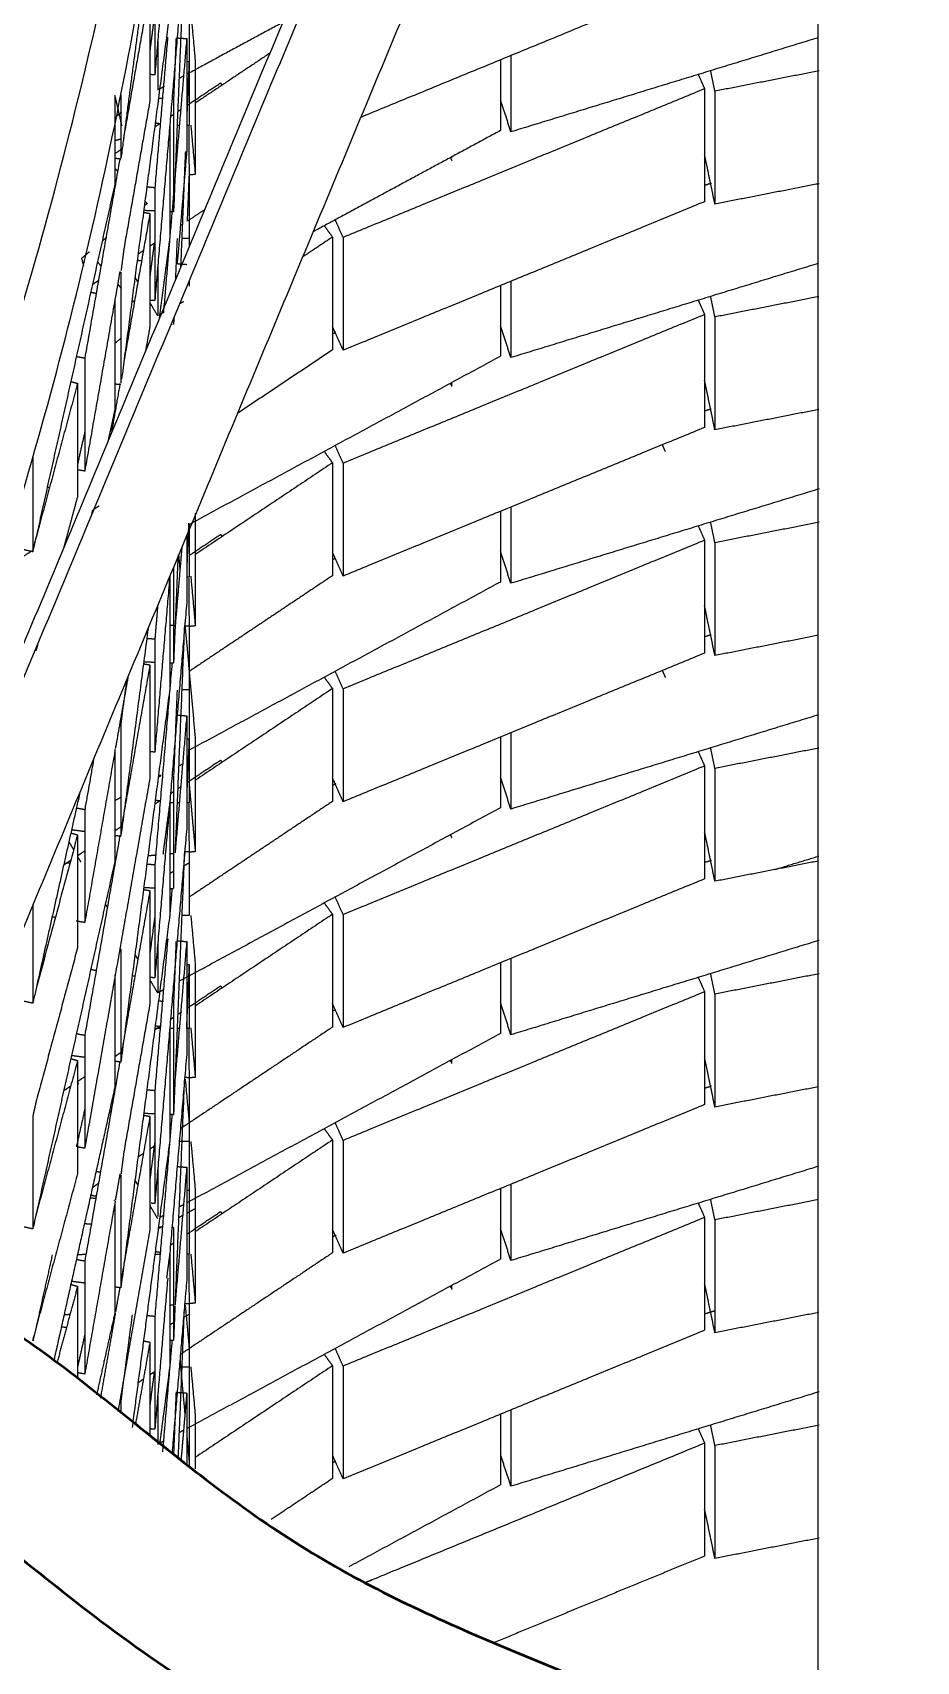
# Model space of a CAD drawing. Header units: millimetres. Extents: x 507.9 to 541, y 40.2 to 69.3.
# Drawn here: x 517.801 to 518.271, y 46.258 to 47.124 of the extents above; entities that cross this region are included whole.
import ezdxf

# ---------------------------------------------------------------- set-up
doc = ezdxf.new("R2010")
doc.units = ezdxf.units.MM
doc.layers.add('Make2D$Visible$ClippingPlaneIntersections', color=7, linetype='Continuous', lineweight=50, true_color=0x000000)
doc.layers.add('Make2D$Visible$Curves', color=7, linetype='Continuous', true_color=0x000000)

msp = doc.modelspace()

# ---------------------------------------------------------------- linework, layer by layer
at = {"layer": 'Make2D$Visible$ClippingPlaneIntersections'}
for points, knots in [([(517.73448, 46.35869), (517.75639, 46.34479), (517.79005, 46.31692), (517.86065, 46.26156), (517.90443, 46.23181), (517.99494, 46.18676), (518.03813, 46.16935), (518.12774, 46.13579), (518.17398, 46.12081), (518.31819, 46.08602), (518.41636, 46.07709), (518.61219, 46.08346), (518.70978, 46.09975), (519.0165, 46.19413), (519.20816, 46.32397), (519.48595, 46.6698), (519.57141, 46.88529), (519.60666, 47.32754), (519.55643, 47.55402), (519.33386, 47.94233), (519.16383, 48.10167), (518.76572, 48.29519), (518.53607, 48.33095), (518.24193, 48.28822), (518.1678, 48.27013), (518.04702, 48.22597), (517.99975, 48.20396), (517.92488, 48.16343), (517.89535, 48.14591), (517.84973, 48.11771), (517.83238, 48.10747), (517.8117, 48.092)], [0.013156, 0.013156, 0.013156, 0.013156, 0.134476, 0.134476, 0.268952, 0.268952, 0.403428, 0.403428, 0.537904, 0.537904, 0.806857, 0.806857, 1.075809, 1.075809, 1.683893, 1.683893, 2.291978, 2.291978, 2.900062, 2.900062, 3.508146, 3.508146, 4.116231, 4.116231, 4.325554, 4.325554, 4.465847, 4.465847, 4.563218, 4.563218, 4.620492, 4.620492, 4.620492, 4.620492]), ([(517.77336, 46.44461), (517.80147, 46.42897), (517.86379, 46.37786), (517.94864, 46.31129), (518.08481, 46.24999), (518.21674, 46.2026), (518.38508, 46.17368), (518.52939, 46.17007), (518.76356, 46.2027), (518.95645, 46.28093), (519.14911, 46.41911), (519.27042, 46.54048), (519.39683, 46.73076), (519.4847, 46.96065), (519.51028, 47.23878), (519.44692, 47.59731), (519.24764, 47.90496), (518.99553, 48.08281), (518.80465, 48.16979), (518.604, 48.21791), (518.40925, 48.21963), (518.23512, 48.19177), (518.0719, 48.14125), (517.94728, 48.06863), (517.87874, 48.02509), (517.86787, 48.01695)], [0, 0, 0, 0, 0.105302, 0.224696, 0.340434, 0.54745, 0.644852, 0.851696, 0.977165, 1.353395, 1.458128, 1.688209, 1.862958, 2.140768, 2.416809, 2.690474, 3.222547, 3.458617, 3.609488, 3.849734, 4.07168, 4.188707, 4.378243, 4.579713, 4.620492, 4.620492, 4.620492, 4.620492])]:
    msp.add_open_spline(points, degree=3, knots=knots, dxfattribs=at)
msp.add_spline([(517.74152, 46.25748), (517.82826, 46.18863), (518.04552, 46.06729), (518.51237, 45.98092), (518.93676, 46.07955), (519.20349, 46.24953), (519.41253, 46.48878), (519.54698, 46.782), (519.59187, 47.1176)], degree=3, dxfattribs=at)
at = {"layer": 'Make2D$Visible$Curves', "color": 18, "lineweight": -3, "true_color": 0x000000}
for points, weights in [([(520.46733, 45.49105), (520.32272, 48.41324), (517.55483, 49.36129)], [1, 0.780787676095, 0.889708882536]), ([(517.38589, 46.18251), (517.89459, 46.8336), (517.89459, 47.65986)], [0.942605112046, 0.848262006154, 0.853867800566]), ([(517.41725, 46.12355), (517.89459, 46.76239), (517.89459, 47.55986)], [0.93619336717, 0.848456054745, 0.853867800566])]:
    msp.add_rational_spline(points, weights, degree=2, dxfattribs=at)
for points in [[(517.85615, 48.25209), (517.50732, 47.43188), (517.15849, 46.61167)], [(517.84091, 48.23331), (517.49208, 47.4131), (517.14326, 46.59288)], [(517.18983, 46.55359), (517.54443, 47.38844), (517.89904, 48.22329)], [(518.29896, 47.98692), (517.88975, 47.0046), (517.48054, 46.02228)], [(518.2837, 47.96834), (517.87449, 46.98602), (517.46528, 46.0037)], [(517.51149, 45.96302), (517.9269, 46.96133), (518.34232, 47.95963)], [(518.21892, 46.2065), (518.21892, 46.93478), (518.21892, 47.66307)], [(517.87429, 47.19451), (517.87035, 47.1481), (517.8664, 47.10169)], [(517.86529, 47.18617), (517.85685, 47.12175), (517.84841, 47.05734)], [(517.88334, 47.18097), (517.87487, 47.08133), (517.8664, 46.98169)], [(517.88261, 47.181), (517.87948, 47.10496), (517.87635, 47.02893)], [(517.8664, 47.16169), (517.8664, 47.13169), (517.8664, 47.10169)], [(518.15852, 47.15431), (518.06733, 47.1168), (517.97614, 47.0793)], [(517.86379, 47.14806), (517.85674, 47.10793), (517.84969, 47.06781)], [(517.86379, 47.14806), (517.86379, 47.11806), (517.86379, 47.08806)], [(517.87434, 47.1352), (517.86155, 47.03759), (517.84875, 46.93998)], [(517.86607, 47.13215), (517.86493, 47.12346), (517.8638, 47.11476)], [(517.88472, 47.13478), (517.88472, 47.10478), (517.88472, 47.07478)], [(517.88554, 47.13464), (517.88672, 47.12171), (517.88789, 47.10878)], [(517.93457, 47.1297), (517.90908, 47.11592), (517.88359, 47.10213)], [(517.87321, 47.12183), (517.86981, 47.08176), (517.8664, 47.04169)], [(517.86792, 47.11952), (517.86792, 47.10659), (517.86792, 47.09366)], [(517.88334, 47.12097), (517.87715, 47.04819), (517.87097, 46.97541)], [(517.87768, 47.12137), (517.87702, 47.10515), (517.87635, 47.08893)], [(517.87864, 47.12137), (517.88099, 47.12117), (517.88334, 47.12097)], [(517.88334, 47.12097), (517.88334, 47.09097), (517.88334, 47.06097)], [(518.21892, 47.12149), (518.13727, 47.09645), (518.05561, 47.07142)], [(517.88334, 47.10881), (517.88396, 47.10879), (517.88458, 47.10876)], [(517.88458, 47.10876), (517.88397, 47.09388), (517.88335, 47.079)], [(517.88789, 47.10878), (517.88789, 47.07878), (517.88789, 47.04878)], [(517.92754, 47.11326), (517.90784, 47.10008), (517.88814, 47.08691)], [(518.05003, 47.10969), (518.05003, 47.09091), (518.05003, 47.07212)], [(518.05561, 47.11199), (518.05561, 47.0917), (518.05561, 47.07142)], [(517.8664, 47.10169), (517.86515, 47.10179), (517.8639, 47.1019)], [(517.88186, 47.1012), (517.88061, 47.10052), (517.87935, 47.09984)], [(517.88345, 47.08548), (517.89238, 47.09146), (517.90131, 47.09743)], [(517.90131, 47.09743), (517.90173, 47.09685), (517.90215, 47.09628)], [(518.15513, 47.10193), (518.15682, 47.09812), (518.15852, 47.09431)], [(518.16398, 47.09303), (518.16284, 47.09848), (518.1617, 47.10394)], [(518.2193, 47.10384), (518.19164, 47.09843), (518.16398, 47.09303)], [(517.84512, 47.09094), (517.84512, 47.06717), (517.84512, 47.0434)], [(517.84512, 47.09077), (517.84696, 47.08269), (517.84879, 47.07462)], [(517.84835, 47.09107), (517.84835, 47.07424), (517.84835, 47.05742)], [(517.87124, 47.09546), (517.86958, 47.09456), (517.86792, 47.09366)], [(517.87046, 47.08917), (517.86964, 47.08921), (517.86883, 47.08924)], [(517.87635, 47.08893), (517.87593, 47.08895), (517.87552, 47.08896)], [(517.87635, 47.08893), (517.87635, 47.05893), (517.87635, 47.02893)], [(518.15852, 47.09431), (518.06247, 47.05481), (517.96642, 47.0153)], [(518.05561, 47.07142), (518.05282, 47.07987), (518.05003, 47.08832)], [(518.15852, 47.09431), (518.15852, 47.06431), (518.15852, 47.03431)], [(518.16398, 47.09303), (518.16398, 47.06303), (518.16398, 47.03303)], [(517.84874, 47.08193), (517.84758, 47.08096), (517.84641, 47.07998)], [(517.86379, 47.08806), (517.85692, 47.04892), (517.85004, 47.00979)], [(517.87495, 47.07981), (517.87578, 47.08036), (517.8766, 47.08091)], [(517.87895, 47.08248), (517.87956, 47.08289), (517.88017, 47.08329)], [(517.86657, 47.0742), (517.86773, 47.07498), (517.8689, 47.07576)], [(517.86692, 47.07617), (517.86811, 47.07601), (517.8693, 47.07586)], [(517.87434, 47.0752), (517.87434, 47.0452), (517.87434, 47.0152)], [(517.87974, 47.07475), (517.87899, 47.07475), (517.87823, 47.07475)], [(517.88472, 47.07478), (517.88406, 47.07477), (517.88339, 47.07477)], [(517.88447, 47.07438), (517.8846, 47.04458), (517.88472, 47.01478)], [(517.88551, 47.07499), (517.8867, 47.06188), (517.88789, 47.04878)], [(518.05003, 47.07212), (518.00046, 47.04532), (517.95089, 47.01852)], [(517.84864, 47.06753), (517.84688, 47.06713), (517.84512, 47.06673)], [(517.84512, 47.05986), (517.84714, 47.06121), (517.84916, 47.06255)], [(517.84775, 47.05676), (517.83846, 47.00392), (517.82918, 46.95108)], [(517.84835, 47.0569), (517.84678, 47.0571), (517.8452, 47.05731)], [(517.88334, 47.06097), (517.88081, 47.03123), (517.87828, 47.00149)], [(517.88261, 47.06103), (517.88135, 47.03025), (517.88008, 46.99946)], [(518.02334, 47.05769), (518.02377, 47.05697), (518.02419, 47.05625)], [(518.02419, 47.05756), (518.02419, 47.05784), (518.02419, 47.05812)], [(518.16398, 47.03303), (518.16125, 47.04611), (518.15852, 47.0592)], [(517.84543, 47.05181), (517.84604, 47.05115), (517.84665, 47.05048)], [(517.88457, 47.04848), (517.88406, 47.03617), (517.88355, 47.02386)], [(517.88789, 47.04878), (517.88626, 47.04863), (517.88463, 47.04848)], [(517.84512, 47.0434), (517.82349, 46.94639), (517.80185, 46.84938)], [(517.8664, 47.04169), (517.86427, 47.04187), (517.86215, 47.04205)], [(517.8664, 47.04169), (517.8664, 47.01169), (517.8664, 46.98169)], [(518.16214, 47.04408), (518.16037, 47.04353), (518.1586, 47.04299)], [(518.21943, 47.04387), (518.1917, 47.03845), (518.16398, 47.03303)], [(517.86379, 47.02806), (517.85692, 46.98892), (517.85004, 46.94979)], [(517.86037, 47.02866), (517.86208, 47.02836), (517.86379, 47.02806)], [(517.8664, 47.02934), (517.86342, 47.02946), (517.86043, 47.02959)], [(517.8623, 47.03327), (517.86164, 47.03271), (517.86097, 47.03216)], [(517.86115, 47.03454), (517.86172, 47.0339), (517.8623, 47.03327)], [(517.86379, 47.02806), (517.86379, 46.99806), (517.86379, 46.96806)], [(517.87635, 47.02893), (517.87534, 47.02897), (517.87434, 47.02901)], [(517.89315, 47.03026), (517.8885, 47.02715), (517.88385, 47.02404)], [(518.15852, 47.03431), (518.06247, 46.99481), (517.96642, 46.9553)], [(517.88101, 47.02214), (517.88056, 47.02184), (517.8801, 47.02153)], [(517.95642, 47.02151), (517.95861, 47.0185), (517.96079, 47.01549)], [(517.96642, 47.0153), (517.96434, 47.01998), (517.96226, 47.02467)], [(517.8404, 47.01496), (517.83958, 47.01427), (517.83875, 47.01358)], [(517.86607, 47.01215), (517.86493, 47.00346), (517.8638, 46.99476)], [(517.86607, 47.01215), (517.86506, 47.01148), (517.86405, 47.0108)], [(517.87434, 47.0152), (517.87151, 46.99364), (517.86869, 46.97209)], [(517.87823, 47.01475), (517.87778, 47.0038), (517.87733, 46.99284)], [(517.88421, 47.01477), (517.8826, 47.01477), (517.88099, 47.01476)], [(517.88472, 47.01478), (517.88472, 47.01268), (517.88472, 47.01059)], [(517.96079, 47.01549), (517.95306, 47.01032), (517.94532, 47.00515)], [(517.96079, 47.01549), (517.96079, 46.98549), (517.96079, 46.95549)], [(517.96642, 47.0153), (517.96642, 46.9853), (517.96642, 46.9553)], [(517.82737, 47.00445), (517.82792, 47.00246), (517.82847, 47.00046)], [(517.83161, 47.00761), (517.82969, 47.006), (517.82777, 47.00439)], [(517.83604, 47.00213), (517.83693, 47.00116), (517.83781, 47.00019)], [(517.85004, 47.00979), (517.84923, 47.00362), (517.84842, 46.99746)], [(517.85716, 47.00319), (517.85827, 47.0031), (517.85939, 47.003)], [(517.86032, 47.00831), (517.85893, 47.00737), (517.85754, 47.00644)], [(517.84783, 46.99721), (517.8385, 46.94414), (517.82918, 46.89108)], [(517.84835, 46.9969), (517.84835, 46.96744), (517.84835, 46.93798)], [(517.85739, 46.99163), (517.85663, 46.99293), (517.85586, 46.99424)], [(517.86792, 46.99952), (517.86792, 46.98659), (517.86792, 46.97366)], [(517.87833, 47.00139), (517.88084, 47.00118), (517.88334, 47.00097)], [(518.21909, 47.00154), (518.13735, 46.97648), (518.05561, 46.95142)], [(517.83238, 46.98624), (517.83381, 46.98592), (517.83525, 46.9856)], [(517.83649, 46.99237), (517.8349, 46.9913), (517.8333, 46.99024)], [(517.84665, 46.99048), (517.84764, 46.98939), (517.84863, 46.9883)], [(517.88472, 46.99256), (517.88472, 46.99094), (517.88472, 46.98933)], [(518.05003, 46.98972), (518.05003, 46.97092), (518.05003, 46.95212)], [(518.05561, 46.992), (518.05561, 46.97171), (518.05561, 46.95142)], [(517.84512, 46.98183), (517.84512, 46.95261), (517.84512, 46.9234)], [(517.85427, 46.98209), (517.85488, 46.98143), (517.85548, 46.98076)], [(517.8664, 46.98169), (517.8651, 46.9818), (517.86379, 46.98191)], [(517.86792, 46.97366), (517.86585, 46.97718), (517.86379, 46.9807)], [(517.8817, 46.98112), (517.88067, 46.98056), (517.87963, 46.98)], [(518.15513, 46.98193), (518.15682, 46.97812), (518.15852, 46.97431)], [(518.16398, 46.97303), (518.16284, 46.97848), (518.1617, 46.98394)], [(518.21912, 46.98381), (518.19155, 46.97842), (518.16398, 46.97303)], [(517.86379, 46.96806), (517.86262, 46.96138), (517.86145, 46.95471)], [(517.87108, 46.97537), (517.87014, 46.97486), (517.8692, 46.97436)], [(517.87552, 46.969), (517.87552, 46.96894), (517.87551, 46.96888)], [(517.87651, 46.97281), (517.87643, 46.97087), (517.87635, 46.96893)], [(517.96642, 46.9553), (517.9636, 46.96164), (517.96079, 46.96797)], [(518.15852, 46.97431), (518.06247, 46.93481), (517.96642, 46.8953)], [(518.05561, 46.95142), (518.05282, 46.95987), (518.05003, 46.96832)], [(518.15852, 46.97431), (518.15852, 46.94431), (518.15852, 46.91431)], [(518.16398, 46.97303), (518.16398, 46.94303), (518.16398, 46.91303)], [(517.84854, 46.96176), (517.84694, 46.96043), (517.84535, 46.95909)], [(517.96252, 46.96481), (517.96175, 46.96439), (517.96098, 46.96397)], [(517.82918, 46.95108), (517.82698, 46.95146), (517.82479, 46.95185)], [(517.82918, 46.95108), (517.82918, 46.92108), (517.82918, 46.89108)], [(518.05003, 46.95212), (517.9674, 46.90745), (517.88477, 46.86277)], [(517.96079, 46.95549), (517.93567, 46.93869), (517.91055, 46.92189)], [(517.82537, 46.93773), (517.81348, 46.8936), (517.8016, 46.84947)], [(517.82177, 46.9387), (517.82357, 46.93822), (517.82537, 46.93773)], [(517.82537, 46.93773), (517.82537, 46.90773), (517.82537, 46.87773)], [(517.8477, 46.93647), (517.84546, 46.9237), (517.84321, 46.91094)], [(517.84835, 46.9369), (517.8469, 46.93709), (517.84545, 46.93728)], [(517.84792, 46.93772), (517.84789, 46.93755), (517.84786, 46.93739)], [(518.02334, 46.93769), (518.02377, 46.93697), (518.02419, 46.93625)], [(518.02419, 46.93625), (518.02419, 46.9372), (518.02419, 46.93815)], [(518.16398, 46.91303), (518.16125, 46.92611), (518.15852, 46.9392)], [(518.162, 46.92403), (518.16047, 46.92357), (518.15895, 46.9231)], [(518.21924, 46.92383), (518.19161, 46.91843), (518.16398, 46.91303)], [(517.84512, 46.9234), (517.84324, 46.91493), (517.84135, 46.90646)], [(517.8292, 46.91199), (517.82728, 46.90341), (517.82537, 46.89482)], [(518.15852, 46.91431), (518.06247, 46.87481), (517.96642, 46.8353)], [(517.80159, 46.8983), (517.80159, 46.87324), (517.80159, 46.84819)], [(517.95642, 46.90151), (517.95861, 46.8985), (517.96079, 46.89549)], [(517.96642, 46.8953), (517.96434, 46.89998), (517.96226, 46.90467)], [(518.13598, 46.90504), (518.13678, 46.90323), (518.13759, 46.90143)], [(517.82918, 46.89108), (517.82728, 46.89141), (517.82538, 46.89174)], [(517.96079, 46.89549), (517.92446, 46.8712), (517.88812, 46.8469)], [(517.96079, 46.89549), (517.96079, 46.86549), (517.96079, 46.83549)], [(517.96642, 46.8953), (517.96642, 46.8653), (517.96642, 46.8353)], [(517.80923, 46.88246), (517.80989, 46.88252), (517.81055, 46.88258)], [(518.21932, 46.88161), (518.13747, 46.85651), (518.05561, 46.83142)], [(517.82537, 46.87773), (517.8217, 46.86411), (517.81803, 46.85049)], [(517.83676, 46.87255), (517.83513, 46.87146), (517.8335, 46.87037)], [(518.05561, 46.87199), (518.05561, 46.8517), (518.05561, 46.83142)], [(517.8333, 46.87039), (517.833, 46.86904), (517.8327, 46.86769)], [(517.88436, 46.8634), (517.88386, 46.85118), (517.88335, 46.83895)], [(517.88472, 46.86313), (517.88472, 46.84896), (517.88472, 46.83478)], [(517.88789, 46.86878), (517.88789, 46.83878), (517.88789, 46.80878)], [(518.05003, 46.86969), (518.05003, 46.85091), (518.05003, 46.83212)], [(518.16398, 46.85303), (518.16284, 46.85848), (518.1617, 46.86394)], [(518.21937, 46.86385), (518.19167, 46.85844), (518.16398, 46.85303)], [(517.88334, 46.85664), (517.88334, 46.8388), (517.88334, 46.82097)], [(517.88496, 46.8465), (517.89313, 46.85196), (517.90131, 46.85743)], [(517.90131, 46.85743), (517.90174, 46.85683), (517.90217, 46.85624)], [(518.15499, 46.86225), (518.15675, 46.85828), (518.15852, 46.85431)], [(517.80169, 46.8491), (517.79754, 46.84632), (517.79339, 46.84354)], [(517.80159, 46.84819), (517.79753, 46.8491), (517.79347, 46.85001)], [(517.87872, 46.84656), (517.87753, 46.81774), (517.87635, 46.78893)], [(517.88074, 46.85039), (517.87899, 46.82984), (517.87725, 46.80928)], [(517.87903, 46.84629), (517.87939, 46.84243), (517.87974, 46.83857)], [(517.96642, 46.8353), (517.9636, 46.84164), (517.96079, 46.84797)], [(518.15852, 46.85431), (518.06247, 46.81481), (517.96642, 46.7753)], [(518.05561, 46.83142), (518.05282, 46.83987), (518.05003, 46.84832)], [(518.15852, 46.85431), (518.15852, 46.82431), (518.15852, 46.79431)], [(518.16398, 46.85303), (518.16398, 46.82303), (518.16398, 46.79303)], [(517.87635, 46.83983), (517.87635, 46.81438), (517.87635, 46.78893)], [(517.96239, 46.84474), (517.96159, 46.84431), (517.96079, 46.84387)], [(517.87433, 46.83498), (517.87037, 46.78834), (517.8664, 46.74169)], [(517.87434, 46.8352), (517.87434, 46.8052), (517.87434, 46.7752)], [(517.88472, 46.83478), (517.88403, 46.83477), (517.88334, 46.83477)], [(517.88447, 46.83424), (517.8846, 46.80451), (517.88472, 46.77478)], [(517.96079, 46.83549), (517.92287, 46.81013), (517.88494, 46.78477)], [(518.05003, 46.83212), (517.96751, 46.78751), (517.88498, 46.74289)], [(517.88549, 46.83525), (517.88669, 46.82202), (517.88789, 46.80878)], [(517.88334, 46.82097), (517.87487, 46.72133), (517.8664, 46.62169)], [(517.86792, 46.81958), (517.86716, 46.81063), (517.8664, 46.80169)], [(518.16398, 46.79303), (518.16123, 46.80621), (518.15848, 46.81939)], [(517.86282, 46.80732), (517.8556, 46.75224), (517.84838, 46.69717)], [(517.87458, 46.80917), (517.876, 46.80911), (517.87743, 46.80906)], [(517.88212, 46.80905), (517.87963, 46.74856), (517.87714, 46.68807)], [(517.88241, 46.80915), (517.88515, 46.77897), (517.88789, 46.74878)], [(517.88284, 46.80883), (517.88371, 46.8088), (517.88458, 46.80876)], [(517.88789, 46.80878), (517.88625, 46.80863), (517.88461, 46.80848)], [(518.16195, 46.80402), (518.16035, 46.80353), (518.15874, 46.80304)], [(518.21898, 46.80378), (518.19148, 46.7984), (518.16398, 46.79303)], [(517.80435, 46.79969), (517.80381, 46.79767), (517.80326, 46.79564)], [(517.8664, 46.80169), (517.86442, 46.80186), (517.86244, 46.80202)], [(517.8664, 46.80169), (517.8664, 46.77169), (517.8664, 46.74169)], [(518.15852, 46.79431), (518.06247, 46.75481), (517.96642, 46.7153)], [(517.86379, 46.78806), (517.85628, 46.74528), (517.84876, 46.70251)], [(517.86048, 46.78864), (517.86214, 46.78835), (517.86379, 46.78806)], [(517.8664, 46.78934), (517.86345, 46.78946), (517.8605, 46.78958)], [(517.86379, 46.78806), (517.86379, 46.75806), (517.86379, 46.72806)], [(517.87552, 46.78893), (517.87096, 46.73531), (517.8664, 46.68169)], [(517.87635, 46.78893), (517.87534, 46.78897), (517.87434, 46.78901)], [(517.85211, 46.78159), (517.8488, 46.76271), (517.84548, 46.74383)], [(517.85139, 46.78007), (517.84987, 46.76848), (517.84835, 46.7569)], [(517.95642, 46.78151), (517.95861, 46.7785), (517.96079, 46.77549)], [(517.96642, 46.7753), (517.96434, 46.77998), (517.96226, 46.78467)], [(518.13598, 46.78504), (518.13678, 46.78323), (518.13759, 46.78143)], [(517.87434, 46.7752), (517.86158, 46.67788), (517.84883, 46.58055)], [(517.87823, 46.77467), (517.8773, 46.75195), (517.87636, 46.72922)], [(517.88472, 46.77478), (517.88289, 46.77477), (517.88106, 46.77476)], [(517.88472, 46.77478), (517.88472, 46.74478), (517.88472, 46.71478)], [(517.96079, 46.77549), (517.92452, 46.75124), (517.88825, 46.72699)], [(517.96079, 46.77549), (517.96079, 46.74549), (517.96079, 46.71549)], [(517.96642, 46.7753), (517.96642, 46.7453), (517.96642, 46.7153)], [(517.88334, 46.76097), (517.88024, 46.72452), (517.87714, 46.68807)], [(517.87878, 46.76136), (517.88106, 46.76116), (517.88334, 46.76097)], [(517.88334, 46.76097), (517.88334, 46.73097), (517.88334, 46.70097)], [(518.21907, 46.76153), (518.13734, 46.73647), (518.05561, 46.71142)], [(517.84835, 46.7569), (517.84808, 46.75693), (517.84781, 46.75697)], [(517.84835, 46.7569), (517.84835, 46.72706), (517.84835, 46.69722)], [(518.05561, 46.75199), (518.05561, 46.7317), (518.05561, 46.71142)], [(517.84522, 46.74236), (517.8372, 46.69672), (517.82918, 46.65108)], [(517.84512, 46.7434), (517.84512, 46.74295), (517.84512, 46.7425)], [(517.84512, 46.74182), (517.84512, 46.71261), (517.84512, 46.6834)], [(517.8664, 46.74169), (517.8651, 46.7418), (517.86379, 46.74191)], [(517.88334, 46.74881), (517.88396, 46.74879), (517.88458, 46.74876)], [(517.88458, 46.74876), (517.88396, 46.73372), (517.88334, 46.71868)], [(517.88789, 46.74878), (517.88789, 46.71878), (517.88789, 46.68878)], [(518.05003, 46.74985), (518.05003, 46.73099), (518.05003, 46.71212)], [(518.15513, 46.74193), (518.15682, 46.73812), (518.15852, 46.73431)], [(518.16398, 46.73303), (518.16284, 46.73848), (518.1617, 46.74394)], [(518.2191, 46.7438), (518.19154, 46.73841), (518.16398, 46.73303)], [(517.83387, 46.73775), (517.83152, 46.72441), (517.82918, 46.71108)], [(517.87925, 46.73441), (517.88023, 46.73494), (517.8812, 46.73547)], [(517.8836, 46.73677), (517.88401, 46.73699), (517.88442, 46.73721)], [(517.88363, 46.72561), (517.89247, 46.73152), (517.90131, 46.73743)], [(517.90131, 46.73743), (517.90173, 46.73685), (517.90215, 46.73627)], [(518.15852, 46.73431), (518.06247, 46.69481), (517.96642, 46.6553)], [(518.15852, 46.73431), (518.15852, 46.70431), (518.15852, 46.67431)], [(517.86379, 46.72806), (517.84649, 46.62957), (517.82918, 46.53108)], [(517.86971, 46.7292), (517.86911, 46.72923), (517.86851, 46.72925)], [(517.86856, 46.72863), (517.86913, 46.72894), (517.86971, 46.72925)], [(517.87635, 46.72893), (517.87635, 46.69913), (517.87635, 46.66933)], [(517.96642, 46.7153), (517.9636, 46.72164), (517.96079, 46.72797)], [(517.96257, 46.72484), (517.96176, 46.7244), (517.96096, 46.72396)], [(518.05561, 46.71142), (518.05282, 46.71987), (518.05003, 46.72832)], [(518.16398, 46.73303), (518.16398, 46.70303), (518.16398, 46.67303)], [(517.82657, 46.72022), (517.81408, 46.6642), (517.80159, 46.60819)], [(517.84514, 46.71597), (517.84682, 46.71688), (517.84851, 46.71779)], [(517.8513, 46.7193), (517.85164, 46.71948), (517.85197, 46.71966)], [(517.86633, 46.71404), (517.86792, 46.7151), (517.8695, 46.71616)], [(517.86707, 46.71615), (517.86835, 46.71598), (517.86963, 46.71582)], [(517.87514, 46.71993), (517.87575, 46.72034), (517.87637, 46.72075)], [(517.87872, 46.72232), (517.87954, 46.72287), (517.88035, 46.72342)], [(517.88471, 46.72377), (517.8863, 46.70628), (517.88789, 46.68878)], [(517.82918, 46.71108), (517.82697, 46.71146), (517.82476, 46.71185)], [(517.82918, 46.71108), (517.82918, 46.68108), (517.82918, 46.65108)], [(517.87434, 46.7152), (517.87251, 46.70128), (517.87069, 46.68735)], [(517.87635, 46.71474), (517.8753, 46.71474), (517.87425, 46.71473)], [(517.87434, 46.7152), (517.87434, 46.6852), (517.87434, 46.6552)], [(517.87943, 46.71475), (517.87885, 46.71475), (517.87828, 46.71475)], [(518.05003, 46.71212), (517.96471, 46.66599), (517.87938, 46.61986)], [(517.88472, 46.71478), (517.88403, 46.71477), (517.88334, 46.71477)], [(517.88447, 46.71438), (517.8846, 46.68458), (517.88472, 46.65478)], [(517.96079, 46.71549), (517.92276, 46.69006), (517.88473, 46.66463)], [(517.8218, 46.69869), (517.82359, 46.69821), (517.82537, 46.69773)], [(517.82963, 46.69935), (517.82599, 46.69983), (517.82235, 46.7003)], [(517.84527, 46.69995), (517.8473, 46.70131), (517.84934, 46.70268)], [(517.88334, 46.70097), (517.87487, 46.60133), (517.8664, 46.50169)], [(518.16398, 46.67303), (518.16125, 46.68611), (518.15852, 46.6992)], [(517.82537, 46.69773), (517.81428, 46.65656), (517.8032, 46.6154)], [(517.82326, 46.6899), (517.82201, 46.69203), (517.82076, 46.69417)], [(517.82537, 46.69773), (517.82537, 46.66773), (517.82537, 46.63773)], [(517.84772, 46.69659), (517.83845, 46.64383), (517.82918, 46.59108)], [(517.84835, 46.6969), (517.84689, 46.69709), (517.84542, 46.69728)], [(517.84788, 46.69752), (517.84783, 46.69725), (517.84779, 46.69697)], [(518.02334, 46.69769), (518.02377, 46.69697), (518.02419, 46.69625)], [(517.84512, 46.6834), (517.8235, 46.58645), (517.80188, 46.48951)], [(517.82141, 46.68274), (517.81981, 46.68259), (517.81821, 46.68245)], [(517.8183, 46.68192), (517.82004, 46.68308), (517.82178, 46.68425)], [(517.82715, 46.68326), (517.82626, 46.68478), (517.82537, 46.6863)], [(517.82576, 46.68691), (517.82755, 46.68811), (517.82934, 46.6893)], [(517.8664, 46.68169), (517.86427, 46.68187), (517.86214, 46.68205)], [(517.86723, 46.6869), (517.86497, 46.6867), (517.86271, 46.68649)], [(517.8664, 46.68169), (517.8664, 46.65169), (517.8664, 46.62169)], [(517.87635, 46.68773), (517.87554, 46.68766), (517.87473, 46.68758)], [(517.88209, 46.68825), (517.87922, 46.61859), (517.87635, 46.54893)], [(517.88503, 46.68291), (517.88341, 46.68204), (517.88179, 46.68116)], [(517.88197, 46.68887), (517.88328, 46.68881), (517.88458, 46.68876)], [(517.88789, 46.68878), (517.88625, 46.68863), (517.88461, 46.68848)], [(518.16215, 46.68408), (518.16054, 46.68359), (518.15893, 46.68309)], [(518.21892, 46.68377), (518.19145, 46.6784), (518.16398, 46.67303)], [(518.19579, 46.67927), (518.20745, 46.68285), (518.21912, 46.68642)], [(517.8765, 46.6783), (517.87556, 46.67779), (517.87461, 46.67728)], [(518.15852, 46.67431), (518.06247, 46.63481), (517.96642, 46.5953)], [(517.86379, 46.66806), (517.85623, 46.62505), (517.84868, 46.58203)], [(517.86037, 46.66866), (517.86208, 46.66836), (517.86379, 46.66806)], [(517.86644, 46.66934), (517.86368, 46.66945), (517.86093, 46.66957)], [(517.86379, 46.66806), (517.86379, 46.63806), (517.86379, 46.60806)], [(517.87552, 46.66896), (517.87493, 46.66208), (517.87435, 46.6552)], [(517.87635, 46.66893), (517.87538, 46.66897), (517.87442, 46.66901)], [(517.96642, 46.6553), (517.96434, 46.65998), (517.96226, 46.66467)], [(517.80159, 46.66018), (517.80159, 46.63419), (517.80159, 46.60819)], [(517.84117, 46.65932), (517.84066, 46.6602), (517.84015, 46.66107)], [(517.87434, 46.6552), (517.86134, 46.55605), (517.84835, 46.4569)], [(517.96079, 46.65549), (517.92445, 46.63119), (517.8881, 46.60689)], [(517.95642, 46.66151), (517.95861, 46.6585), (517.96079, 46.65549)], [(517.96079, 46.65549), (517.96079, 46.62549), (517.96079, 46.59549)], [(517.96642, 46.6553), (517.96642, 46.6253), (517.96642, 46.5953)], [(517.81378, 46.65378), (517.81281, 46.65395), (517.81183, 46.65412)], [(517.82918, 46.65108), (517.8269, 46.65148), (517.82463, 46.65188)], [(517.8664, 46.65463), (517.8651, 46.64473), (517.8638, 46.63483)], [(517.88472, 46.65478), (517.88275, 46.65477), (517.88077, 46.65476)], [(517.88552, 46.65485), (517.88671, 46.64181), (517.88789, 46.62878)], [(517.87326, 46.64241), (517.86983, 46.60205), (517.8664, 46.56169)], [(517.86792, 46.63952), (517.86792, 46.62659), (517.86792, 46.61366)], [(517.87767, 46.641), (517.87701, 46.62497), (517.87635, 46.60893)], [(517.88334, 46.64097), (517.88029, 46.60506), (517.87724, 46.56915)], [(517.87838, 46.64139), (517.88086, 46.64118), (517.88334, 46.64097)], [(517.88334, 46.64097), (517.88334, 46.61097), (517.88334, 46.58097)], [(518.2193, 46.6416), (518.13746, 46.61651), (518.05561, 46.59142)], [(517.82537, 46.63773), (517.81431, 46.59667), (517.80325, 46.55561)], [(517.84835, 46.6369), (517.84815, 46.63692), (517.84794, 46.63695)], [(517.84835, 46.6369), (517.84835, 46.6069), (517.84835, 46.5769)], [(517.85739, 46.63163), (517.85663, 46.63293), (517.85586, 46.63424)], [(518.05003, 46.62969), (518.05003, 46.61091), (518.05003, 46.59212)], [(518.05561, 46.63199), (518.05561, 46.6117), (518.05561, 46.59142)], [(517.83255, 46.6262), (517.8339, 46.6259), (517.83525, 46.6256)], [(517.84512, 46.6234), (517.84512, 46.5934), (517.84512, 46.5634)], [(517.8558, 46.62259), (517.85534, 46.62263), (517.85487, 46.62267)], [(517.86792, 46.61366), (517.86585, 46.61718), (517.86379, 46.6207)], [(517.8664, 46.62169), (517.86512, 46.6218), (517.86385, 46.6219)], [(517.88458, 46.62876), (517.88388, 46.61172), (517.88318, 46.59468)], [(517.88365, 46.6288), (517.88412, 46.62878), (517.88458, 46.62876)], [(517.88472, 46.62839), (517.88472, 46.61158), (517.88472, 46.59478)], [(517.88789, 46.62878), (517.88789, 46.59878), (517.88789, 46.56878)], [(518.15513, 46.62193), (518.15682, 46.61812), (518.15852, 46.61431)], [(518.16398, 46.61303), (518.16284, 46.61848), (518.1617, 46.62394)], [(518.21934, 46.62385), (518.19166, 46.61844), (518.16398, 46.61303)], [(517.87127, 46.61548), (517.86959, 46.61457), (517.86792, 46.61366)], [(517.88341, 46.60546), (517.89236, 46.61145), (517.90131, 46.61743)], [(517.90131, 46.61743), (517.90173, 46.61685), (517.90215, 46.61628)], [(518.15852, 46.61431), (518.06247, 46.57481), (517.96642, 46.5353)], [(518.15852, 46.61431), (518.15852, 46.58431), (518.15852, 46.55431)], [(518.16398, 46.61303), (518.16398, 46.58303), (518.16398, 46.55303)], [(517.80159, 46.60819), (517.7974, 46.60913), (517.79321, 46.61006)], [(517.86379, 46.60806), (517.85692, 46.56892), (517.85004, 46.52979)], [(517.87099, 46.60915), (517.86988, 46.6092), (517.86878, 46.60924)], [(517.87635, 46.60893), (517.87608, 46.60894), (517.87582, 46.60895)], [(517.87635, 46.60893), (517.87635, 46.57893), (517.87635, 46.54893)], [(517.87854, 46.6022), (517.87955, 46.60288), (517.88055, 46.60355)], [(517.96642, 46.5953), (517.9636, 46.60164), (517.96079, 46.60797)], [(517.96237, 46.60473), (517.96179, 46.60441), (517.9612, 46.6041)], [(518.05561, 46.59142), (518.05282, 46.59987), (518.05003, 46.60832)], [(517.86955, 46.59471), (517.86802, 46.5947), (517.86648, 46.5947)], [(517.86653, 46.59417), (517.86812, 46.59523), (517.8697, 46.59629)], [(517.86666, 46.59621), (517.86823, 46.596), (517.86981, 46.59579)], [(517.87639, 46.59474), (517.8755, 46.59474), (517.87461, 46.59473)], [(517.87492, 46.59978), (517.87574, 46.60033), (517.87657, 46.60088)], [(517.8797, 46.59475), (517.87912, 46.59475), (517.87855, 46.59475)], [(517.96079, 46.59549), (517.92043, 46.5685), (517.88006, 46.54151)], [(517.88472, 46.59478), (517.8843, 46.59477), (517.88388, 46.59477)], [(517.88447, 46.59477), (517.88459, 46.56478), (517.88472, 46.53478)], [(517.8855, 46.59511), (517.8867, 46.58194), (517.88789, 46.56878)], [(517.82918, 46.59108), (517.82694, 46.59147), (517.82471, 46.59186)], [(517.82918, 46.59108), (517.82918, 46.56108), (517.82918, 46.53108)], [(517.87434, 46.59453), (517.87434, 46.56487), (517.87434, 46.5352)], [(518.05003, 46.59212), (517.96671, 46.54708), (517.88339, 46.50203)], [(517.82537, 46.57773), (517.81353, 46.53376), (517.80169, 46.48979)], [(517.82187, 46.57867), (517.82362, 46.5782), (517.82537, 46.57773)], [(517.82918, 46.57941), (517.82569, 46.57987), (517.82219, 46.58032)], [(517.82537, 46.57773), (517.82537, 46.54773), (517.82537, 46.51773)], [(517.84547, 46.58009), (517.84711, 46.58119), (517.84876, 46.58228)], [(517.84878, 46.58019), (517.84857, 46.57854), (517.84835, 46.5769)], [(517.88334, 46.58097), (517.87884, 46.52808), (517.87435, 46.4752)], [(518.02339, 46.57762), (518.02379, 46.57693), (518.02419, 46.57625)], [(518.02419, 46.57625), (518.02419, 46.57722), (518.02419, 46.5782)], [(518.16398, 46.55303), (518.16125, 46.56611), (518.15852, 46.5792)], [(517.82555, 46.56676), (517.82736, 46.56798), (517.82918, 46.56919)], [(517.84782, 46.57717), (517.8385, 46.52412), (517.82918, 46.47108)], [(517.84835, 46.5769), (517.84703, 46.57707), (517.84571, 46.57724)], [(517.88274, 46.56884), (517.88366, 46.5688), (517.88458, 46.56876)], [(517.88789, 46.56878), (517.88625, 46.56863), (517.88461, 46.56848)], [(517.84512, 46.5634), (517.82899, 46.49105), (517.81285, 46.41869)], [(517.81809, 46.56178), (517.81991, 46.56299), (517.82173, 46.56421)], [(517.82595, 46.56532), (517.82559, 46.56593), (517.82522, 46.56655)], [(517.8664, 46.56169), (517.86444, 46.56185), (517.86247, 46.56202)], [(517.8664, 46.56169), (517.8664, 46.53169), (517.8664, 46.50169)], [(517.88209, 46.56824), (517.87961, 46.5081), (517.87713, 46.44795)], [(517.88253, 46.56785), (517.8836, 46.55597), (517.88468, 46.54409)], [(518.16217, 46.56409), (518.16041, 46.56355), (518.15864, 46.563)], [(518.21896, 46.56377), (518.19147, 46.5584), (518.16398, 46.55303)], [(517.80324, 46.55562), (517.80242, 46.5519), (517.80159, 46.54819)], [(517.82918, 46.5519), (517.82695, 46.54189), (517.82471, 46.53188)], [(518.15852, 46.55431), (518.06247, 46.51481), (517.96642, 46.4753)], [(517.80159, 46.54819), (517.80151, 46.54821), (517.80142, 46.54823)], [(517.80159, 46.54819), (517.80159, 46.51819), (517.80159, 46.48819)], [(517.84313, 46.5503), (517.84267, 46.55032), (517.84221, 46.55034)], [(517.86379, 46.54806), (517.85614, 46.5045), (517.84848, 46.46094)], [(517.8664, 46.54934), (517.86345, 46.54946), (517.8605, 46.54958)], [(517.86051, 46.54863), (517.86215, 46.54835), (517.86379, 46.54806)], [(517.86379, 46.54806), (517.86379, 46.51806), (517.86379, 46.48806)], [(517.8755, 46.5488), (517.87492, 46.54197), (517.87434, 46.53515)], [(517.87635, 46.54893), (517.87557, 46.54896), (517.87479, 46.54899)], [(517.96642, 46.5353), (517.96434, 46.53998), (517.96226, 46.54467)], [(517.87434, 46.5352), (517.86434, 46.45888), (517.85433, 46.38257)], [(517.86643, 46.53483), (517.86511, 46.52478), (517.86379, 46.51473)], [(517.87428, 46.53441), (517.87034, 46.48805), (517.8664, 46.44169)], [(517.88472, 46.53478), (517.88228, 46.53477), (517.87983, 46.53475)], [(517.88472, 46.53478), (517.88472, 46.50478), (517.88472, 46.47478)], [(517.88554, 46.53461), (517.88672, 46.5217), (517.88789, 46.50878)], [(517.96079, 46.53549), (517.92455, 46.51126), (517.88831, 46.48702)], [(517.95642, 46.54151), (517.95861, 46.5385), (517.96079, 46.53549)], [(517.96079, 46.53549), (517.96079, 46.50549), (517.96079, 46.47549)], [(517.96642, 46.5353), (517.96642, 46.5053), (517.96642, 46.4753)], [(517.82918, 46.53108), (517.82732, 46.5314), (517.82547, 46.53173)], [(517.85004, 46.52979), (517.84923, 46.52364), (517.84843, 46.51748)], [(517.86061, 46.5285), (517.85903, 46.52744), (517.85746, 46.52639)], [(517.86641, 46.53238), (517.86522, 46.53158), (517.86402, 46.53078)], [(517.82537, 46.51773), (517.81342, 46.47335), (517.80147, 46.42897)], [(517.83772, 46.51829), (517.83653, 46.51844), (517.83535, 46.5186)], [(517.84787, 46.51744), (517.84665, 46.51051), (517.84543, 46.50358)], [(517.84835, 46.5169), (517.84835, 46.4869), (517.84835, 46.4569)], [(517.86792, 46.51952), (517.86792, 46.50715), (517.86792, 46.49477)], [(517.88334, 46.52097), (517.88024, 46.48446), (517.87713, 46.44794)], [(517.87828, 46.5214), (517.88081, 46.52118), (517.88334, 46.52097)], [(517.88334, 46.52097), (517.88334, 46.49097), (517.88334, 46.46097)], [(518.21905, 46.52153), (518.13733, 46.49647), (518.05561, 46.47142)], [(517.83645, 46.51235), (517.83486, 46.51128), (517.83327, 46.51021)], [(517.85739, 46.51163), (517.85672, 46.51278), (517.85605, 46.51392)], [(517.88339, 46.50881), (517.88399, 46.50878), (517.88458, 46.50876)], [(517.88789, 46.50878), (517.88789, 46.47878), (517.88789, 46.44878)], [(518.05003, 46.5098), (518.05003, 46.49096), (518.05003, 46.47212)], [(518.05561, 46.51208), (518.05561, 46.49175), (518.05561, 46.47142)], [(517.84532, 46.50294), (517.83725, 46.45701), (517.82918, 46.41108)], [(517.83508, 46.50435), (517.83357, 46.50448), (517.83206, 46.50461)], [(517.83239, 46.50624), (517.83387, 46.50591), (517.83535, 46.50558)], [(517.84457, 46.50352), (517.84485, 46.50346), (517.84512, 46.5034)], [(517.84512, 46.50141), (517.84512, 46.4724), (517.84512, 46.4434)], [(517.86792, 46.49366), (517.86585, 46.49718), (517.86379, 46.5007)], [(517.8664, 46.50169), (517.86539, 46.50177), (517.86437, 46.50186)], [(517.88167, 46.5011), (517.88063, 46.50054), (517.8796, 46.49998)], [(518.15513, 46.50193), (518.15682, 46.49812), (518.15852, 46.49431)], [(518.16398, 46.49303), (518.16284, 46.49848), (518.1617, 46.50394)], [(518.21899, 46.50378), (518.19149, 46.4984), (518.16398, 46.49303)], [(517.83287, 46.49072), (517.83091, 46.4908), (517.82895, 46.49088)], [(517.87104, 46.49535), (517.8701, 46.49484), (517.86917, 46.49434)], [(517.87924, 46.4944), (517.88021, 46.49493), (517.88118, 46.49546)], [(517.88355, 46.49674), (517.88567, 46.49788), (517.88779, 46.49903)], [(517.88361, 46.4856), (517.89246, 46.49151), (517.90131, 46.49743)], [(517.90131, 46.49743), (517.90173, 46.49685), (517.90215, 46.49628)], [(518.15852, 46.49431), (518.06247, 46.45481), (517.96642, 46.4153)], [(518.15852, 46.49431), (518.15852, 46.46431), (518.15852, 46.43431)], [(518.16398, 46.49303), (518.16398, 46.46303), (518.16398, 46.43303)], [(517.80159, 46.48819), (517.79767, 46.48907), (517.79375, 46.48994)], [(517.80171, 46.48874), (517.80165, 46.48847), (517.80159, 46.48819)], [(517.86379, 46.48806), (517.85527, 46.43957), (517.84675, 46.39107)], [(517.87006, 46.48919), (517.86927, 46.48922), (517.86848, 46.48925)], [(517.86851, 46.4886), (517.86952, 46.48915), (517.87052, 46.48969)], [(517.87635, 46.48893), (517.87593, 46.48895), (517.87552, 46.48896)], [(517.87635, 46.48893), (517.87635, 46.45893), (517.87635, 46.42893)], [(517.96642, 46.4753), (517.9636, 46.48164), (517.96079, 46.48797)], [(517.96255, 46.48483), (517.96175, 46.48439), (517.96094, 46.48395)], [(518.05561, 46.47142), (518.05282, 46.47987), (518.05003, 46.48832)], [(517.8119, 46.47441), (517.80679, 46.45152), (517.80169, 46.42864)], [(517.82986, 46.47454), (517.82767, 46.47453), (517.82547, 46.47452)], [(517.86661, 46.47621), (517.8681, 46.47602), (517.8696, 46.47582)], [(517.86926, 46.47471), (517.868, 46.4747), (517.86674, 46.4747)], [(517.87434, 46.4752), (517.87347, 46.46861), (517.87261, 46.46201)], [(517.87434, 46.4752), (517.87434, 46.4452), (517.87434, 46.4152)], [(517.87512, 46.47992), (517.87573, 46.48033), (517.87635, 46.48074)], [(517.96079, 46.47549), (517.92053, 46.44857), (517.88026, 46.42164)], [(517.88472, 46.47478), (517.88417, 46.47477), (517.88361, 46.47477)], [(517.88447, 46.4745), (517.8846, 46.44464), (517.88472, 46.41478)], [(517.88552, 46.47485), (517.88671, 46.46181), (517.88789, 46.44878)], [(517.82918, 46.47108), (517.827, 46.47146), (517.82482, 46.47184)], [(517.82918, 46.47108), (517.82918, 46.44108), (517.82918, 46.41108)], [(518.05003, 46.47212), (517.9668, 46.42712), (517.88357, 46.38213)], [(517.82537, 46.45773), (517.81993, 46.43752), (517.81448, 46.4173)], [(517.8218, 46.45869), (517.82359, 46.45821), (517.82537, 46.45773)], [(517.82918, 46.45941), (517.82578, 46.45985), (517.82238, 46.4603)], [(517.82537, 46.45773), (517.82537, 46.43315), (517.82537, 46.40857)], [(517.84835, 46.4569), (517.84674, 46.45711), (517.84512, 46.45732)], [(517.84785, 46.45734), (517.84669, 46.45073), (517.84553, 46.44412)], [(517.87323, 46.462), (517.86981, 46.42184), (517.8664, 46.38169)], [(517.88334, 46.46097), (517.87944, 46.41507), (517.87554, 46.36918)], [(518.02334, 46.45769), (518.02377, 46.45697), (518.02419, 46.45625)], [(518.02419, 46.45625), (518.02419, 46.4572), (518.02419, 46.45815)], [(518.16398, 46.43303), (518.16125, 46.44611), (518.15852, 46.4592)], [(517.87635, 46.44773), (517.87534, 46.44764), (517.87434, 46.44755)], [(517.88254, 46.44771), (517.88361, 46.4359), (517.88468, 46.42409)], [(517.88789, 46.44878), (517.88531, 46.44854), (517.88272, 46.44831)], [(517.82148, 46.44275), (517.81981, 46.44259), (517.81815, 46.44244)], [(517.84512, 46.4434), (517.84029, 46.42172), (517.83546, 46.40004)], [(517.8454, 46.44337), (517.84144, 46.42083), (517.83748, 46.39829)], [(517.85432, 46.44247), (517.85134, 46.41968), (517.84835, 46.3969)], [(517.8664, 46.44169), (517.86428, 46.44187), (517.86217, 46.44205)], [(517.8664, 46.44169), (517.8664, 46.41169), (517.8664, 46.38169)], [(517.8771, 46.44731), (517.87673, 46.43812), (517.87635, 46.42893)], [(517.87708, 46.44729), (517.87672, 46.44304), (517.87635, 46.43878)], [(517.88192, 46.44431), (517.88033, 46.40558), (517.87873, 46.36686)], [(517.88501, 46.4429), (517.88337, 46.44202), (517.88174, 46.44114)], [(518.16403, 46.44466), (518.16145, 46.44387), (518.15887, 46.44308)], [(518.2192, 46.44382), (518.19159, 46.43842), (518.16398, 46.43303)], [(517.81693, 46.43629), (517.81822, 46.43607), (517.81951, 46.43584)], [(517.82918, 46.4319), (517.82727, 46.42336), (517.82537, 46.41482)], [(517.87631, 46.4382), (517.87545, 46.43774), (517.8746, 46.43727)], [(518.15852, 46.43431), (518.06247, 46.39481), (517.96642, 46.3553)], [(517.85276, 46.43), (517.85328, 46.4299), (517.85381, 46.42981)], [(517.86379, 46.42806), (517.85991, 46.40597), (517.85603, 46.38388)], [(517.86037, 46.42866), (517.86208, 46.42836), (517.86379, 46.42806)], [(517.86379, 46.42806), (517.86379, 46.40296), (517.86379, 46.37786)], [(517.87552, 46.429), (517.873, 46.39937), (517.87048, 46.36973)], [(517.87635, 46.42893), (517.87534, 46.42897), (517.87434, 46.42901)], [(517.95642, 46.42151), (517.95861, 46.4185), (517.96079, 46.41549)], [(517.96642, 46.4153), (517.96434, 46.41998), (517.96226, 46.42467)], [(517.87434, 46.4152), (517.87164, 46.39463), (517.86895, 46.37406)], [(517.87974, 46.41857), (517.88105, 46.40408), (517.88237, 46.3896)], [(517.88472, 46.41478), (517.88276, 46.41477), (517.88079, 46.41476)], [(517.88472, 46.41478), (517.88472, 46.38867), (517.88472, 46.36256)], [(517.88552, 46.41485), (517.88671, 46.40181), (517.88789, 46.38878)], [(517.96079, 46.41549), (517.92444, 46.39118), (517.88809, 46.36687)], [(517.96079, 46.41549), (517.96079, 46.38549), (517.96079, 46.35549)], [(517.96642, 46.4153), (517.96642, 46.3853), (517.96642, 46.3553)], [(517.82918, 46.41108), (517.82727, 46.41141), (517.82537, 46.41174)], [(517.86039, 46.40835), (517.85905, 46.40745), (517.8577, 46.40655)], [(517.86613, 46.41219), (517.86496, 46.41141), (517.8638, 46.41063)], [(517.86609, 46.41226), (517.86497, 46.40369), (517.86384, 46.39512)], [(517.84835, 46.3969), (517.84835, 46.39345), (517.84835, 46.39)], [(517.86792, 46.39952), (517.86792, 46.38715), (517.86792, 46.37478)], [(517.87769, 46.4016), (517.87702, 46.38527), (517.87635, 46.36893)], [(517.87769, 46.40145), (517.88051, 46.40121), (517.88334, 46.40097)], [(517.88334, 46.40097), (517.88184, 46.38333), (517.88034, 46.3657)], [(517.88334, 46.40097), (517.88334, 46.38226), (517.88334, 46.36355)], [(518.21928, 46.4016), (518.13745, 46.37651), (518.05561, 46.35142)], [(517.88789, 46.38878), (517.88789, 46.37476), (517.88789, 46.36074)], [(518.05003, 46.38969), (518.05003, 46.37091), (518.05003, 46.35212)], [(518.05561, 46.39199), (518.05561, 46.3717), (518.05561, 46.35142)], [(517.8664, 46.38169), (517.86511, 46.3818), (517.86382, 46.38191)], [(517.88173, 46.38113), (517.88053, 46.38048), (517.87933, 46.37984)], [(517.88334, 46.3789), (517.88403, 46.37127), (517.88472, 46.36364)], [(518.15513, 46.38193), (518.15682, 46.37812), (518.15852, 46.37431)], [(518.16398, 46.37303), (518.16284, 46.37848), (518.1617, 46.38394)], [(518.21932, 46.38385), (518.19165, 46.37844), (518.16398, 46.37303)], [(517.87122, 46.37545), (517.86957, 46.37455), (517.86792, 46.37366)], [(517.86792, 46.37427), (517.86792, 46.37396), (517.86792, 46.37366)], [(518.15852, 46.37431), (518.15852, 46.34431), (518.15852, 46.31431)], [(518.16398, 46.37303), (518.16398, 46.34303), (518.16398, 46.31303)], [(517.87635, 46.36893), (517.87609, 46.36894), (517.87584, 46.36895)], [(517.88483, 46.36249), (517.88483, 46.36243), (517.88484, 46.36237)], [(517.96642, 46.3553), (517.9636, 46.36164), (517.96079, 46.36797)], [(517.96232, 46.3647), (517.96174, 46.36438), (517.96115, 46.36407)], [(518.05561, 46.35142), (518.05292, 46.35958), (518.05023, 46.36774)], [(517.96079, 46.35549), (517.94453, 46.34462), (517.92827, 46.33375)], [(518.05003, 46.35212), (518.00975, 46.33034), (517.96946, 46.30856)], [(518.16398, 46.31303), (518.16125, 46.32611), (518.15852, 46.3392)], [(518.21932, 46.32385), (518.19165, 46.31844), (518.16398, 46.31303)], [(518.15852, 46.31431), (518.10243, 46.29124), (518.04634, 46.26818)]]:
    msp.add_open_spline(points, degree=2, dxfattribs=at)
msp.add_open_spline([(518.15852, 46.37431), (518.07018, 46.33798), (517.98185, 46.30165), (517.97993, 46.30086), (517.97802, 46.30008)], degree=2, knots=[0, 0, 0, 0.1839339, 0.1839339, 0.1879204, 0.1879204, 0.1879204], dxfattribs=at)

doc.saveas('drawing.dxf')
